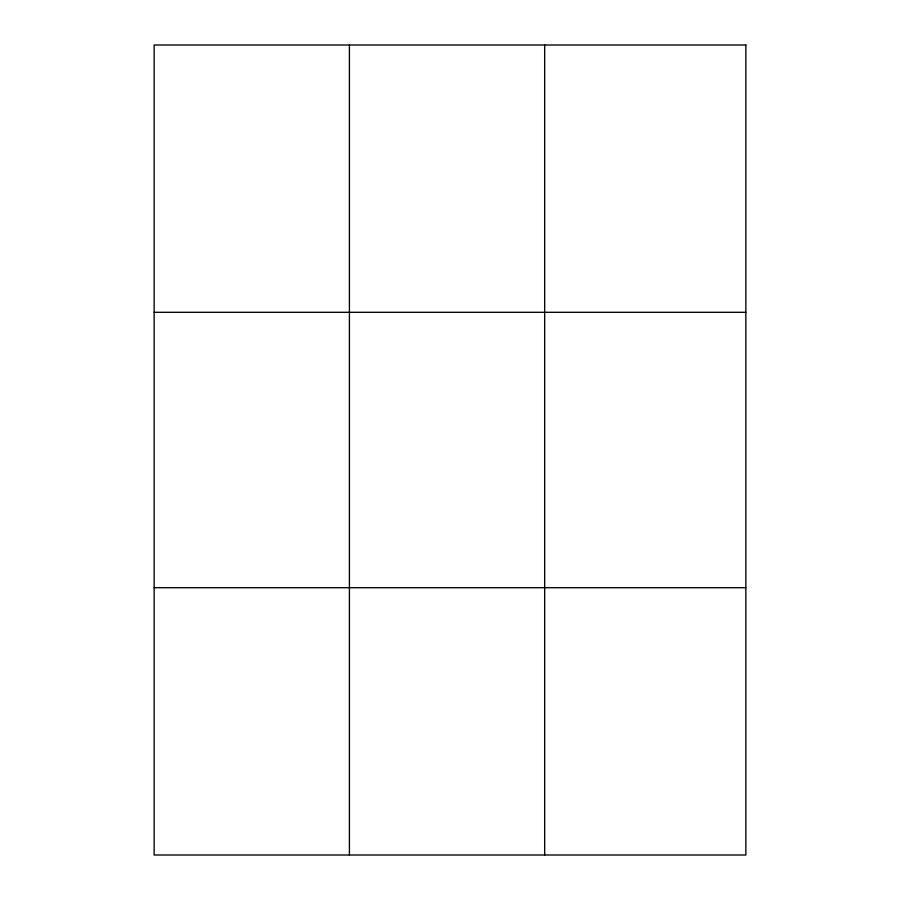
<?xml version="1.0" encoding="UTF-8"?>
<svg xmlns="http://www.w3.org/2000/svg" width="900" height="900" viewBox="0 0 900 900"><rect width="100%" height="100%" fill="white"/><g stroke="black" fill="none" stroke-linecap="round" stroke-linejoin="round"><path stroke-width="1.35" d="M349.414 855L349.414 45M544.669 855L544.669 45M154.148 312.3L745.852 312.3M154.148 587.7L745.852 587.7M745.852 45L745.852 855L154.148 855L154.148 45L745.852 45"/></g></svg>
